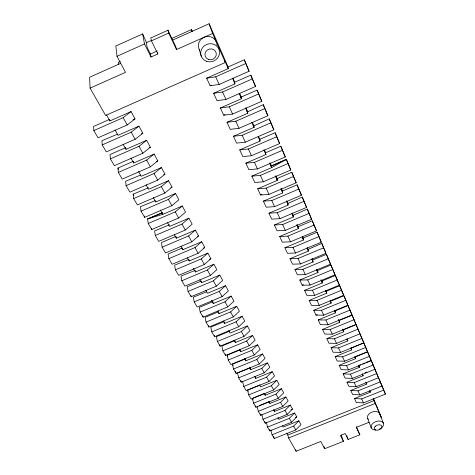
<?xml version="1.0" encoding="UTF-8"?>
<svg xmlns="http://www.w3.org/2000/svg" width="475" height="475" viewBox="0 0 475 475"><rect width="100%" height="100%" fill="white"/><g stroke="black" fill="none" stroke-linecap="round" stroke-linejoin="round"><path stroke-width="0.71" d="M270.803 429.887L272.038 434.762L274.253 438.538L295.794 429.934L300.942 424.638L298.858 420.797L283.26 427.043L282.53 425.76M272.038 434.762L293.675 426.105L298.858 420.797M266.327 422.222L267.544 427.096L269.8 430.944L291.537 422.239L296.75 416.919L294.625 413.001L278.884 419.318L277.934 417.638M267.544 427.096L289.382 418.338L294.625 413.001M261.767 414.408L262.966 419.282L265.27 423.207L287.203 414.396L292.481 409.046L290.314 405.056L274.425 411.451L273.457 409.735M262.966 419.282L285.006 410.418L290.314 405.056M257.112 406.446L258.299 411.314L260.644 415.316L282.785 406.404L288.129 401.025L285.92 396.952L269.883 403.423L268.897 401.678M258.299 411.314L280.541 402.349L285.92 396.952M253.05 399.487L252.373 398.323L253.537 403.186L255.93 407.271L278.279 398.252L283.688 392.843L281.432 388.692L265.246 395.242L264.243 393.46M253.537 403.186L275.993 394.113L281.432 388.692M260.033 384.97L247.534 390.04L248.686 394.903L251.127 399.065L273.683 389.933L279.158 384.501L276.86 380.267L260.52 386.893L259.493 385.077M248.686 394.903L271.35 385.712L276.86 380.267M242.6 381.591L243.728 386.448L246.222 390.693L268.993 381.449L274.538 375.986L272.193 371.67L255.698 378.379L254.653 376.527M243.728 386.448L266.612 377.144L272.193 371.67M250.307 367.769L237.571 372.97L238.676 377.821L241.217 382.155L264.207 372.792L269.824 367.306L267.431 362.9L250.782 369.692L249.708 367.804M238.676 377.821L261.778 368.398L267.431 362.9M245.29 358.91L232.435 364.171L233.516 369.016L236.111 373.439L259.326 363.963L265.014 358.447L262.574 353.946L245.759 360.828L244.304 358.251M233.516 369.016L256.844 359.474L262.574 353.946M240.178 349.861L227.192 355.193L228.249 360.026L230.898 364.545L254.339 354.944L260.11 349.398L257.616 344.808L240.635 351.773L239.335 349.475M228.249 360.026L251.809 350.366L257.616 344.808M234.953 340.628L221.837 346.026L222.876 350.847L225.578 355.46L249.25 345.735L255.093 340.165L252.552 335.475L235.398 342.534L234.074 340.189M222.876 350.847L246.667 341.062L252.552 335.475M229.615 331.194L216.374 336.668L217.384 341.472L220.145 346.186L244.055 336.336L249.981 330.737L247.38 325.945L230.054 333.1L228.701 330.701M217.384 341.472L241.413 331.556L247.38 325.945M224.17 321.563L210.793 327.109L211.773 331.9L214.593 336.71L238.747 326.729L244.75 321.106L242.096 316.213L224.598 323.457L223.208 321.011M211.773 331.9L236.051 321.854L242.096 316.213M219.023 313.613L218.601 311.725L205.087 317.342L206.043 322.115L208.923 327.037L233.326 316.92L239.412 311.267L236.698 306.268L219.023 313.613L217.603 311.107M206.043 322.115L230.565 311.933L236.698 306.268M212.23 301.952L199.263 307.361L200.183 312.122L203.128 317.146L227.78 306.892L233.955 301.209L231.183 296.103L213.322 303.549L211.512 300.354M200.183 312.122L224.966 301.797L231.183 296.103M206.554 291.864L193.307 297.16L194.198 301.898L197.208 307.04L222.116 296.643L228.38 290.938L225.542 285.712L207.498 293.265L205.853 290.356M194.198 301.898L219.236 291.436L225.542 285.712M201.281 281.093L187.221 286.734L188.076 291.454L191.152 296.703L216.327 286.164L222.674 280.434L219.777 275.09L201.542 282.744L199.856 279.775M188.076 291.454L213.382 280.838L219.777 275.09M195.201 270.352L180.993 276.07L181.812 280.767L184.965 286.14L210.401 275.452L216.843 269.687L213.881 264.225L195.451 271.991L193.384 268.345M181.812 280.767L207.391 270.002L213.881 264.225M188.991 259.368L174.628 265.169L175.412 269.836L178.63 275.328L204.345 264.492L210.882 258.703L207.848 253.116L189.216 260.989L187.459 257.877M175.412 269.836L201.263 258.917L207.848 253.116M181.848 248.182L168.114 254.012L168.857 258.649L172.152 264.272L198.146 253.276L204.784 247.463L201.679 241.745L182.845 249.731L181.04 246.549M168.857 258.649L194.987 247.57L201.679 241.745M175.993 236.396L161.447 242.594L162.147 247.196L165.52 252.955L191.799 241.799L198.538 235.956L195.362 230.102L176.32 238.213L174.325 234.697M162.147 247.196L188.569 235.956L195.362 230.102M169.468 224.853L154.624 230.903L155.283 235.475L158.733 241.371L185.303 230.048L192.149 224.182L188.896 218.191L169.64 226.421L167.598 222.817M155.283 235.475L181.996 224.063L188.896 218.191M178.653 218.013L185.6 212.123L182.269 205.99L162.8 214.344L147.636 218.939L148.248 223.47L151.786 229.508L178.653 218.013L175.269 211.886L182.269 205.99M155.004 200.723L140.481 206.684L141.045 211.173L144.667 217.36L171.843 205.687L178.903 199.773L175.489 193.491L155.794 201.97L153.3 197.564M141.045 211.173L168.37 199.411L175.489 193.491M148.509 187.797L133.148 194.127L133.659 198.574L137.376 204.915L164.861 193.058L172.033 187.126L168.536 180.684L148.616 189.293L146.057 184.775M133.659 198.574L161.304 186.627L168.536 180.684M140.499 175.115L125.638 181.26L126.095 185.66L129.901 192.155L157.706 180.12L164.997 174.159L161.411 167.556L141.259 176.308L138.534 171.493M126.095 185.66L154.06 173.523L161.411 167.556M133.505 161.274L117.937 168.067L118.334 172.419L122.241 179.081L150.373 166.85L157.783 160.865L154.108 154.096L133.718 162.984L130.922 158.05M118.334 172.419L146.632 160.087L154.108 154.096M125.792 147.636L110.04 154.541L110.378 158.84L114.386 165.674L142.85 153.241L150.385 147.238L146.615 140.291L125.982 149.328L123.114 144.263M110.378 158.84L139.015 146.306L146.615 140.291M117.373 134.217L101.935 140.671L102.214 144.905L106.323 151.917L135.132 139.282L142.797 133.255L138.932 126.13L118.049 135.316L115.015 129.96M102.214 144.905L131.201 132.163L138.932 126.13M109.767 119.296L93.623 126.433L93.836 130.601L98.052 137.798L127.217 124.955L135.013 118.91L131.041 111.595L109.903 120.935L106.453 114.843M93.836 130.601L123.173 117.646L131.041 111.595M290.801 170.026L286.348 159.392L271.7 167.622L251.845 176.136L254.784 182.501L263.269 181.806L290.801 170.026L286.348 159.392L271.065 165.953L270.869 165.383L271.7 167.622L269.699 163.062M247.35 111.946L263.245 104.672L267.882 115.746L239.02 128.298L230.244 129.337L227.002 122.307L247.813 113.228L247.059 111.162L247.606 112.397M253.531 126.023L269.242 118.869L273.832 129.829L245.314 142.179L236.609 143.123L233.445 136.272L254.012 127.342L253.234 125.228L254.107 127.217M157.611 52.767L157.86 53.948L151.026 57L150.45 54.031L147.22 47.571L146.128 41.806L142.648 33.933L115.817 46.004L116.998 56.293L125.489 72.343L90.102 88.142L105.604 115.472L225.346 62.457L224.538 60.242L228.232 68.649L206.637 78.191L210.146 85.785L219.147 84.443L249.096 71.25L244.31 59.814L227.691 67.165L228.232 68.649M172.657 40.078L209.119 23.75L212.604 33.446L176.528 49.554L175.774 46.633L167.99 30.252L150.812 37.964L151.4 40.856L157.86 53.948M146.359 42.691L151.757 40.268M116.998 56.293L144.495 43.955L142.648 33.933M151.4 40.856L168.696 33.096L167.99 30.252M120.288 61.507L118.269 62.409L118.524 64.57M172.033 38.327L191.526 29.598L192.428 31.588M271.842 165.917L286.348 159.392M120.614 63.377L89.585 77.271L90.102 88.142M150.45 54.031L157.231 50.997M287.589 203.585L302.254 197.078L306.577 207.397L279.965 218.654L271.688 219.129L268.951 213.204L288.141 205.063L287.262 202.73L287.82 204.001M292.808 215.466L307.313 209.053L311.594 219.272L285.273 230.369L277.062 230.779L274.39 224.99L293.372 216.968L292.475 214.605L293.022 215.846M206.637 78.191L215.686 76.796L245.818 63.484L244.31 59.814M132.976 119.807L135.013 118.91M210.146 85.785L211.488 85.191M234.371 82.383L250.788 75.157L255.526 86.468L225.946 99.447L217.016 100.676L213.602 93.278L234.929 83.897L234.228 81.932M213.602 93.278L222.573 91.996L252.332 78.909L250.788 75.157M141.461 133.843L142.797 133.255M240.884 97.209L257.1 90.107L261.784 101.3L232.566 114.059L223.713 115.188L220.388 107.979L241.454 98.752L240.724 96.734M220.388 107.979L229.277 106.798L258.673 93.931L257.1 90.107M149.061 147.814L150.385 147.238M223.713 115.188L225.067 114.6M307.758 249.518L321.807 243.384L325.963 253.312L300.491 263.946L292.475 264.171L289.976 258.762L308.352 251.073L307.42 248.639M227.002 122.307L235.814 121.22L264.854 108.567L263.245 104.672M156.429 161.453L157.783 160.865M233.445 136.272L242.185 135.28L270.875 122.829L269.242 118.869M163.661 174.735L164.997 174.159M259.445 139.484L275.084 132.715L279.627 143.563L251.447 155.717L242.814 156.572L239.732 149.892L260.051 141.105L259.261 138.943L259.825 140.238M239.732 149.892L248.395 148.99L276.747 136.741L275.084 132.715M170.715 187.696L172.033 187.126M265.329 152.879L280.784 146.217L285.285 156.958L257.432 168.922L248.87 169.694L245.86 163.174L265.947 154.523L265.133 152.327M245.86 163.174L254.458 162.361L282.477 150.302L280.784 146.217M162.509 212.551L147.636 218.939L161.969 213.079M148.248 223.47L175.269 211.886M251.845 176.136L260.365 175.406L288.058 163.531M276.67 178.719L291.781 172.253L296.186 182.78L268.969 194.382L260.549 194.999L257.682 188.789L277.311 180.399L276.462 178.131L277.05 179.467M257.682 188.789L266.137 188.136L293.508 176.445L291.781 172.253M260.549 194.999L261.897 194.429M282.144 191.176L297.083 184.811L301.447 195.231L274.532 206.661L266.184 207.207L263.382 201.139L282.791 192.88L281.924 190.576M263.382 201.139L271.765 200.557L298.828 189.044L297.083 184.811M197.184 236.532L198.538 235.956M268.951 213.204L277.263 212.693L304.024 201.352L302.254 197.078M203.442 248.027L204.784 247.463M274.39 224.99L282.637 224.544L309.1 213.37L307.313 209.053M209.558 259.261L210.882 258.703M297.807 226.848L312.253 220.756L316.492 230.88L290.462 241.817L282.316 242.161L279.704 236.502L298.478 228.594L297.57 226.207M279.704 236.502L287.886 236.128L314.058 225.108L312.253 220.756M302.789 238.201L317.086 232.198L321.284 242.22L295.533 253.003L287.452 253.288L284.899 247.76L303.472 239.964L302.551 237.547M284.899 247.76L293.01 247.439L318.903 236.586L317.086 232.198M289.976 258.762L298.021 258.507L323.635 247.802L325.963 253.312M312.431 260.158L326.426 254.321L330.541 264.153L305.336 274.639L297.386 274.811L294.945 269.521L313.126 261.939L312.182 259.481L312.74 260.763M294.945 269.521L302.925 269.319L328.267 258.762L330.541 264.153M317.092 270.774L330.938 265.014L335.023 274.764L310.074 285.101L302.189 285.22L299.802 280.042L317.793 272.567L316.837 270.091L317.935 272.597M299.802 280.042L307.717 279.9L332.797 269.491L335.023 274.764M302.189 285.22L303.513 284.673M321.652 281.158L335.356 275.482L339.399 285.137L314.717 295.337L306.892 295.408L304.552 290.344L322.359 282.963L321.391 280.47L321.931 281.693M304.552 290.344L312.407 290.249L337.226 279.977L339.399 285.137M326.117 291.329L339.678 285.724L343.686 295.29L319.253 305.36L311.493 305.378L309.201 300.42L326.824 293.14L325.85 290.623L326.378 291.822M309.201 300.42L316.997 300.378L341.555 290.243L343.686 295.29M330.487 301.281L343.912 295.747L347.884 305.229L323.701 315.162L315.994 315.133L313.755 310.282L331.2 303.098L330.22 300.568M313.755 310.282L321.486 310.288L345.8 300.289L347.884 305.229M315.994 315.133L317.33 314.587M334.762 311.018L348.056 305.562L351.993 314.961L328.047 324.763L320.405 324.692L318.214 319.936L335.481 312.847L334.495 310.306L335.071 311.618M318.214 319.936L325.886 319.99L349.95 310.122L351.993 314.961M338.954 320.56L352.112 315.174L356.012 324.49L332.31 334.168L324.722 334.05L322.578 329.395L339.673 322.394L338.681 319.835L339.245 321.124M322.578 329.395L330.19 329.49L354.012 319.746L356.012 324.49M358.043 329.223L356.09 324.585L343.057 329.905L343.781 331.746L326.853 338.657L328.955 343.217L336.484 343.378L359.985 333.812L371.302 360.697L348.502 369.9L341.145 369.627L339.162 365.334L355.609 358.684L355.122 357.443M326.853 338.657L334.406 338.794L357.996 329.175L359.955 333.818M356.09 324.585L363.814 342.962L340.569 352.397L333.1 352.201L331.039 347.73L347.807 340.907L347.077 339.061M331.039 347.73L338.538 347.908L361.897 338.414M335.142 356.624L342.582 356.838L365.714 347.463L367.597 351.922L344.577 361.238L337.161 361L335.142 356.624L351.749 349.885L351.019 348.032L363.797 342.849L365.679 347.296M253.062 398.044L264.064 393.591M354.878 356.826L367.537 351.702L378.498 377.744L356.125 386.727L348.876 386.383L346.976 382.256L363.114 375.761L362.378 373.902M339.162 365.334L346.548 365.59L369.461 356.333M259.16 405.62L269.378 401.494L269.883 403.423M359.326 365.18L360.644 364.652M362.621 363.85L364.604 363.048M365.922 362.52L371.201 360.388L373.006 364.663M343.104 373.878L350.437 374.169L373.13 365.02L374.935 369.307L352.349 378.397L345.052 378.088L343.104 373.878L359.397 367.306L358.661 365.447M364.99 372.845L366.949 372.056M346.976 382.256L354.249 382.583L376.728 373.546L378.498 377.744M291.104 409.598L292.481 409.046M350.764 390.468L357.984 390.83L380.255 381.9L381.989 386.015L359.824 394.891L352.634 394.517L350.764 390.468L366.753 384.049L366.011 382.191M295.391 417.466L296.75 416.919M380.053 381.36L378.32 377.245L385.415 394.131L363.458 402.901L356.315 402.497L354.481 398.525L370.328 392.184L369.829 390.943M354.481 398.525L361.653 398.917L383.711 390.094L385.415 394.131M286.781 433.259L287.803 435.064L374.039 400.639L381.294 417.424L373.439 398.329M287.803 435.064L288.598 437.986L375.155 403.453M288.598 437.986L296.127 451.25L320.809 441.447L324.662 448.738L343.389 441.322L341.264 435.064M369.134 422.257L356.292 427.358L359.836 434.803L348.086 439.458L345.171 433.556L340.444 435.433L343.389 441.322M117.937 168.067L118.637 169.272M133.148 194.127L133.885 195.391M227.192 355.193L227.852 356.321M232.435 364.171L233.172 365.435M247.534 390.04L248.229 391.228M160.366 210.039L162.8 214.344L162.61 213.15M123.173 117.646L127.217 124.955M131.201 132.163L135.132 139.282M139.015 146.306L142.85 153.241M146.632 160.087L150.373 166.85M154.06 173.523L157.706 180.12M161.304 186.627L164.861 193.058M168.37 199.411L171.843 205.687M181.996 224.063L185.303 230.048M188.569 235.956L191.799 241.799M194.987 247.57L198.146 253.276M201.263 258.917L204.345 264.492M207.391 270.002L210.401 275.452M213.382 280.838L216.327 286.164M219.236 291.436L222.116 296.643M224.966 301.797L227.78 306.892M230.565 311.933L233.326 316.92M236.051 321.854L238.747 326.729M241.413 331.556L244.055 336.336M246.667 341.062L249.25 345.735M251.809 350.366L254.339 354.944M256.844 359.474L259.326 363.963M261.778 368.398L264.207 372.792M266.612 377.144L268.993 381.449M271.35 385.712L273.683 389.933M275.993 394.113L278.279 398.252M280.541 402.349L282.785 406.404M285.006 410.418L287.203 414.396M289.382 418.338L291.537 422.239M293.675 426.105L295.794 429.934M144.495 43.955L151.026 57M356.392 426.663L359.836 434.803M168.696 33.096L176.528 49.554M215.686 76.796L219.147 84.443M222.573 91.996L225.946 99.447M229.277 106.798L232.566 114.059M235.814 121.22L239.02 128.298M242.185 135.28L245.314 142.179M248.395 148.99L251.447 155.717M254.458 162.361L257.432 168.922M260.365 175.406L263.269 181.806M266.137 188.136L268.969 194.382M271.765 200.557L274.532 206.661M277.263 212.693L279.965 218.654M282.637 224.544L285.273 230.369M287.886 236.128L290.462 241.817M293.01 247.439L295.533 253.003M298.021 258.507L300.491 263.946M302.925 269.319L305.336 274.639M307.717 279.9L310.074 285.101M312.407 290.249L314.717 295.337M316.997 300.378L319.253 305.36M321.486 310.288L323.701 315.162M325.886 319.99L328.047 324.763M330.19 329.49L332.31 334.168M334.406 338.794L336.484 343.378M338.538 347.908L340.569 352.397M342.582 356.838L344.577 361.238M346.548 365.59L348.502 369.9M350.437 374.169L352.349 378.397M354.249 382.583L356.125 386.727M357.984 390.83L359.824 394.891M361.653 398.917L363.458 402.901M343.057 329.804L343.609 331.069M358.673 365.37L359.266 366.73M232.435 78.215L234.929 83.897M239.097 93.385L241.454 98.752M245.516 108.003L247.813 113.228M251.774 122.241L254.012 127.342M258.145 136.752L260.051 141.105M263.898 149.857L265.947 154.523M275.637 176.587L277.311 180.399M280.885 188.539L282.791 192.88M286.372 201.026L288.141 205.063M291.929 213.679L293.372 216.968M296.786 224.74L298.478 228.594M302.094 236.823L303.472 239.964M307.004 248.003L308.352 251.073M311.938 259.237L313.126 261.939M316.338 269.266L317.793 272.567M320.94 279.733L322.359 282.963M325.713 290.611L326.824 293.14M330.113 300.622L331.2 303.098M334.418 310.424L335.481 312.847M338.485 319.681L339.673 322.394M342.612 329.092L343.781 331.746M346.946 338.954L347.807 340.907M350.906 347.973L351.749 349.885M354.789 356.808L355.609 358.684M358.589 365.465L359.397 367.306M362.318 373.956L363.114 375.761M365.976 382.286L366.753 384.049M369.734 390.836L370.328 392.184M373.202 398.733L374.039 400.639M212.604 33.446L225.346 62.457M209.119 23.75L228.172 67.177M232.934 78.037L234.721 82.11M239.78 93.646L241.27 97.037M246.032 107.896L247.819 111.963M252.284 122.146L254.072 126.213M258.537 136.396L260.021 139.787M264.492 149.963L265.679 152.683M270.144 162.86L271.635 166.25M275.803 175.75L277.287 179.146M281.455 188.646L282.649 191.36M286.817 200.86L288.004 203.573M292.173 213.073L293.366 215.787M297.231 224.61L298.128 226.646M302.296 236.146L303.187 238.183M307.355 247.683L308.251 249.719M312.117 258.537L312.716 259.896M316.878 269.396L318.072 272.11M321.646 280.256L322.24 281.61M326.111 290.433L326.705 291.787M374.793 368.897L376.568 373.095M381.775 385.433L383.479 389.47M245.818 63.484L249.096 71.25M252.332 78.909L255.526 86.468M258.673 93.931L261.784 101.3M264.854 108.567L267.882 115.746M270.875 122.829L273.832 129.829M276.747 136.741L279.627 143.563M282.477 150.302L285.285 156.958M293.508 176.445L296.186 182.78M298.828 189.044L301.447 195.231M304.024 201.352L306.577 207.397M309.1 213.37L311.594 219.272M314.058 225.108L316.492 230.88M318.903 236.586L321.284 242.22M352.112 315.174L354.012 319.746M348.056 305.562L349.95 310.122M339.678 285.724L341.555 290.243M343.912 295.747L345.8 300.289M330.938 265.014L332.797 269.491M335.356 275.482L337.226 279.977M326.426 254.321L328.267 258.762M321.807 243.384L323.635 247.802M379.614 413.594L383.414 423.142M367.632 418.356L371.284 427.951M346.762 435.652L348.086 439.458M227.555 66.737L227.691 67.165M324.003 446.637L324.662 448.738M199.102 49.263L201.436 56.709M191.526 29.598L192.179 31.718M295.735 449.837L296.127 451.25M274.087 410.162L274.425 411.451M264.919 393.953L265.246 395.242M273.719 436.448L274.253 438.538M269.45 429.554L269.8 430.944M255.217 376.455L255.698 378.379M264.919 421.812L265.27 423.207M250.462 368.41L250.782 369.692M260.306 413.927L260.644 415.316M245.45 359.545L245.759 360.828M255.598 405.882L255.93 407.271M240.326 350.503L240.635 351.773M235.101 341.264L235.398 342.534M240.896 380.766L241.217 382.155M235.642 371.361L236.111 373.439M224.313 322.192L224.598 323.457M225.275 354.083L225.578 355.46M212.913 301.667L213.322 303.549M219.854 344.808L220.145 346.186M214.308 335.338L214.593 336.71M208.65 325.666L208.923 327.037M202.861 315.786L203.128 317.146M182.507 247.902L182.845 249.731M190.902 295.355L191.152 296.703M176.106 237.001L176.32 238.213M201.364 281.645L201.542 282.744M195.284 270.898L195.451 271.991M189.068 259.908L189.216 260.989M151.602 228.208L151.786 229.508M144.501 216.072L144.667 217.36M133.576 161.844L133.718 162.984M125.857 148.2L125.982 149.328M155.711 200.955L155.794 201.97M109.808 119.843L109.903 120.935M375.814 430.053A6.525 4.204 -19.8 0 1 372.121 424.133A6.525 4.204 -19.8 0 1 382.452 421.954A6.525 4.204 -19.8 0 1 379.062 429.37M368.291 419.265A6.448 4.198 -19.9 0 1 371.895 412.116A6.448 4.198 -19.9 0 1 379.846 414.669M216.838 43.884A9.363 8.888 -22.9 0 1 216.921 45.048M199.66 50.285A9.363 8.888 -22.9 0 1 203.995 37.288A9.363 8.888 -22.9 0 1 216.6 42.744M375.375 426.218L374.425 427.589A3.925 2.523 -19.8 0 0 378.492 430A3.925 2.523 -19.8 0 0 381.508 425.653A3.925 2.523 -19.8 0 0 375.375 426.218M208.472 59.458A5.736 5.409 -22.2 0 0 216.273 53.378A5.736 5.409 -22.2 0 0 207.159 50.148A5.736 5.409 -22.2 0 0 208.472 59.458M206.5 61.299A9.53 8.995 -22.3 0 0 219.486 51.229A9.53 8.995 -22.3 0 0 204.357 45.814A9.53 8.995 -22.3 0 0 206.5 61.299"/></g></svg>
